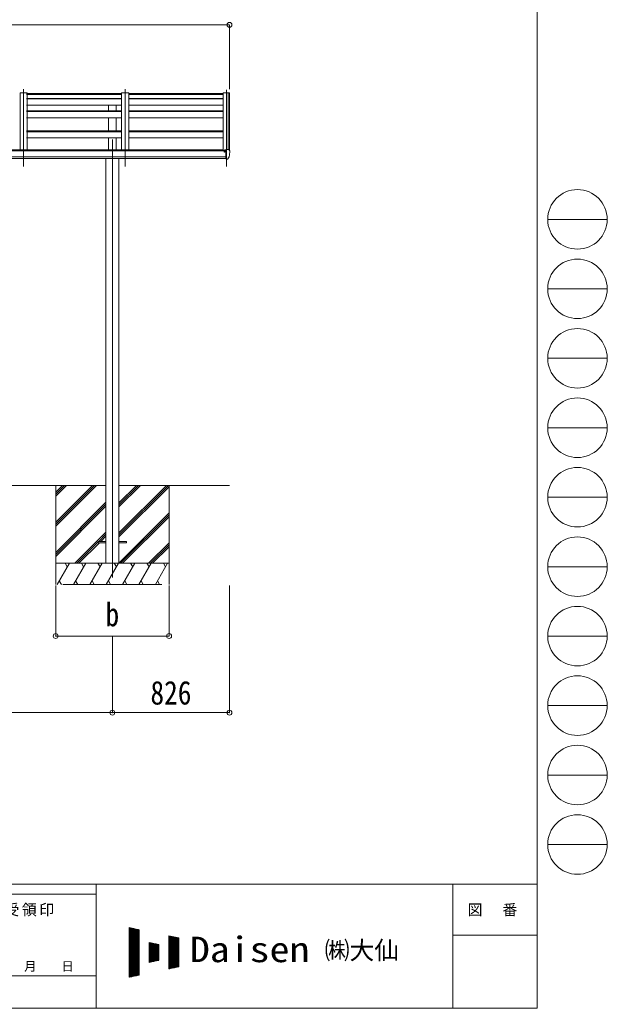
# Model space of a CAD drawing. Units: millimetres at full size, sheet at 1:35; details may follow other scales. Extents: x -9783 to 9892, y -6828 to 6752.
# Drawn here: x 5747 to 9892, y -6828 to 145 of the extents above; entities that cross this region are included whole.
import ezdxf
from ezdxf.enums import TextEntityAlignment as Align

# ---------------------------------------------------------------- set-up
doc = ezdxf.new("R2010")
doc.units = ezdxf.units.MM
doc.header["$LTSCALE"] = 35
doc.header["$PDMODE"] = 32
doc.header["$PDSIZE"] = 35
for name, color, linetype, lineweight in [('0-0_0', 7, 'Continuous', 9), ('0-1_本体', 4, 'Continuous', 9), ('0-2_部品', 7, 'Continuous', 9), ('0-8_PARTS2', 2, 'Continuous', 9), ('0-A_寸法', 6, 'Continuous', 9), ('F-0_240', 7, 'Continuous', 9)]:
    doc.layers.add(name, color=color, linetype=linetype, lineweight=lineweight)
doc.styles.add('ＭＳ ゴシック', font='')
doc.styles.get('ＭＳ ゴシック').set_extended_font_data('MS Gothic')

msp = doc.modelspace()

# ---------------------------------------------------------------- linework, layer by layer
at = {"layer": '0-0_0'}
for p, q in [((4745.39, -3139.43), (6354.99, -3139.43)), ((6000.19, -3139.43), (6000.19, -3839.43)), ((6000.19, -3400.16), (6260.92, -3139.43)), ((6000.19, -3414.3), (6275.06, -3139.43)), ((6000.19, -3428.44), (6289.2, -3139.43)), ((6000.19, -3216.31), (6077.07, -3139.43)), ((6000.19, -3202.17), (6062.93, -3139.43)), ((6000.19, -3188.02), (6048.79, -3139.43)), ((6445.39, -3139.43), (7226.19, -3139.43)), ((6445.39, -3475.45), (6781.42, -3139.43)), ((6445.39, -3489.6), (6795.56, -3139.43)), ((6445.39, -3291.61), (6597.57, -3139.43)), ((6445.39, -3277.47), (6583.43, -3139.43)), ((6445.39, -3263.32), (6569.29, -3139.43)), ((6445.39, -3503.74), (6800.19, -3148.94)), ((6800.19, -3139.43), (6800.19, -3839.43)), ((6000.19, -3612.29), (6354.99, -3257.49)), ((6000.19, -3626.43), (6354.99, -3271.63)), ((6000.19, -3640.57), (6354.99, -3285.77)), ((6445.39, -3687.59), (6800.19, -3332.79)), ((6457.69, -3689.43), (6800.19, -3346.93)), ((6471.83, -3689.43), (6800.19, -3361.07)), ((6135.18, -3689.43), (6354.99, -3469.62)), ((6303.84, -3534.92), (6354.99, -3483.76)), ((6149.32, -3689.43), (6300.19, -3538.56)), ((6163.47, -3689.43), (6308.98, -3543.92)), ((6317.98, -3534.92), (6354.99, -3497.9)), ((6655.68, -3689.43), (6800.19, -3544.92)), ((6669.82, -3689.43), (6800.19, -3559.06)), ((6683.97, -3689.43), (6800.19, -3573.2)), ((6800.19, -3689.43), (6000.19, -3689.43)), ((6010.48, -3839.43), (6097.08, -3689.43)), ((6082.08, -3715.41), (6067.08, -3689.43)), ((6125.95, -3839.43), (6212.55, -3689.43)), ((6197.55, -3715.41), (6182.55, -3689.43)), ((6241.42, -3839.43), (6328.02, -3689.43)), ((6313.02, -3715.41), (6298.02, -3689.43)), ((6356.89, -3839.43), (6443.49, -3689.43)), ((6428.49, -3715.41), (6413.49, -3689.43)), ((6472.36, -3839.43), (6558.96, -3689.43)), ((6543.96, -3715.41), (6528.96, -3689.43)), ((6587.83, -3839.43), (6674.43, -3689.43)), ((6644.43, -3689.43), (6659.43, -3715.41)), ((6703.3, -3839.43), (6789.9, -3689.43)), ((6759.9, -3689.43), (6774.9, -3715.41)), ((6025.48, -3813.45), (6040.48, -3839.43)), ((6140.95, -3813.45), (6155.95, -3839.43)), ((6256.42, -3813.45), (6271.42, -3839.43)), ((6371.89, -3813.45), (6386.89, -3839.43)), ((6487.36, -3813.45), (6502.36, -3839.43)), ((6602.83, -3813.45), (6617.83, -3839.43)), ((6718.3, -3813.45), (6733.3, -3839.43)), ((6050.19, -3839.43), (6750.19, -3839.43))]:
    msp.add_line(p, q, dxfattribs=at)
at = {"layer": '0-1_本体'}
for p, q in [((5749.19, -370.22), (5749.19, -769.8)), ((5799.19, -370.22), (5749.19, -370.22)), ((5794.26, -382.62), (6465.19, -382.62)), ((5794.26, -409.29), (6465.19, -409.29)), ((5794.26, -411.91), (6465.19, -411.91)), ((5799.19, -370.22), (5799.19, -769.8)), ((6465.19, -370.22), (6465.19, -773.29)), ((6515.19, -370.22), (6465.19, -370.22)), ((6515.19, -370.22), (6515.19, -773.29)), ((6515.19, -382.62), (7181.19, -382.62)), ((6515.19, -409.29), (7181.19, -409.29)), ((6515.19, -411.91), (7181.19, -411.91)), ((7181.19, -369.62), (7181.19, -780.2)), ((7217.11, -369.82), (7216.49, -371.44)), ((7217.19, -369.71), (7217.19, -770.02)), ((7225.24, -370.04), (7217.41, -369.63)), ((7226.18, -370.92), (7226.19, -776.56)), ((5794.26, -456.65), (6465.19, -456.65)), ((6372.69, -495.6), (6372.69, -456.92)), ((6427.69, -495.6), (6427.69, -456.92)), ((6515.19, -456.65), (7181.19, -456.65)), ((5794.26, -496.32), (6465.19, -496.32)), ((5794.26, -501.69), (6465.19, -501.69)), ((5794.26, -545.78), (6465.19, -545.78)), ((6372.69, -638.43), (6372.69, -545.78)), ((6427.69, -638.43), (6427.69, -545.78)), ((6515.19, -496.32), (7181.19, -496.32)), ((6515.19, -501.69), (7181.19, -501.69)), ((6515.19, -545.78), (7181.19, -545.78)), ((5794.26, -638.43), (6465.19, -638.43)), ((5794.26, -645.33), (6465.19, -645.33)), ((5794.26, -688.88), (6465.19, -688.88)), ((6372.69, -773.29), (6372.69, -688.88)), ((6427.69, -773.29), (6427.69, -688.88)), ((6515.19, -638.43), (7181.19, -638.43)), ((6515.19, -645.33), (7181.19, -645.33)), ((6515.19, -688.88), (7181.19, -688.88)), ((7199.69, -779.83), (2200.69, -779.83)), ((2200.69, -821.34), (7199.69, -821.34)), ((7199.69, -833.27), (2200.69, -833.2)), ((7176.19, -773.29), (2224.19, -773.29)), ((6354.99, -833.36), (6354.99, -3689.44)), ((6445.39, -833.36), (6445.39, -3689.44)), ((7176.19, -780.2), (7176.19, -773.49))]:
    msp.add_line(p, q, dxfattribs=at)
msp.add_lwpolyline([(7216.49, -770.02), (7216.49, -369.62), (7181.19, -369.62)], dxfattribs=at)
msp.add_circle((7192.22, -784.93), 3, dxfattribs=at)
for centre, radius, start, end in [((7217.39, -369.93), 0.301, 87.13321, 158.93673), ((7225.19, -371.04), 1, 6.67014, 87)]:
    msp.add_arc(centre, radius, start, end, dxfattribs=at)
at = {"layer": '0-2_部品', "color": 4}
for p, q in [((6465.19, -375.72), (5794.26, -375.72)), ((7181.19, -375.72), (6515.19, -375.72)), ((6300.19, -3534.93), (6300.19, -3543.93)), ((6300.19, -3534.93), (6355.19, -3534.93)), ((6300.19, -3543.93), (6355.19, -3543.93)), ((6445.19, -3534.93), (6500.19, -3534.93)), ((6445.19, -3543.93), (6500.19, -3543.93)), ((6500.19, -3534.93), (6500.19, -3543.93))]:
    msp.add_line(p, q, dxfattribs=at)
at = {"layer": '0-2_部品'}
for p, q in [((7189.69, -775.88), (7189.69, -780.21)), ((7204.69, -774.72), (7190.69, -774.78)), ((7194.19, -774.76), (7194.19, -772.86)), ((7194.69, -784.95), (7194.39, -784.95)), ((7195.22, -784.95), (7194.69, -784.95)), ((7195.02, -772.45), (7204.69, -771.73)), ((7199.69, -779.77), (7206.19, -779.37)), ((7199.69, -835.34), (7205.19, -835.34)), ((7204.69, -770.95), (7206.19, -770.95)), ((7204.69, -770.95), (7204.69, -777.12)), ((7205.69, -836.34), (7205.19, -835.34)), ((7206.19, -836.34), (7205.69, -836.34)), ((7206.19, -838.53), (7206.19, -770.03)), ((7213.81, -836.72), (7223.56, -821.34)), ((7221.28, -770.6), (7225.35, -776.41)), ((7228.19, -779.4), (7228.19, -780.03)), ((7207.69, -838.44), (7206.19, -838.53)), ((7207.69, -838.44), (7211.4, -838.21))]:
    msp.add_line(p, q, dxfattribs=at)
for points in [[(7189.69, -783.33), (7189.69, -784.95), (7189.22, -784.95)], [(7194.39, -783.76), (7194.39, -784.95), (7189.69, -784.95)], [(7195.02, -772.45), (7194.85, -772.47), (7194.69, -772.5), (7194.55, -772.54), (7194.42, -772.59), (7194.32, -772.65), (7194.25, -772.72), (7194.21, -772.79), (7194.19, -772.86)], [(7199.69, -835.34), (7199.69, -777.12), (7204.69, -777.12)], [(7206.19, -824.64), (7203.03, -824.24), (7199.69, -823.81)], [(7206.19, -770.03), (7218.19, -770.03), (7220.52, -770.18)]]:
    msp.add_lwpolyline(points, dxfattribs=at)
for centre, radius, start, end in [((7192.19, -784.95), 2.5, 28.35764, 180), ((7192.19, -784.95), 2.5, 0, 28.35764), ((7211.22, -835.22), 3, 273.5, 330), ((7220.46, -771.17), 1, 35, 86.5), ((7220.96, -819.84), 3, 330, 348.16652), ((7035.7, -780.03), 192.49, 347.8767, 359.9992), ((7225.19, -779.4), 3, 0, 87)]:
    msp.add_arc(centre, radius, start, end, dxfattribs=at)
msp.add_ellipse((7190.69, -775.88), major_axis=(0.02, 1.1), ratio=0.906239, start_param=0.0206394, end_param=1.5914357, dxfattribs=at)
at = {"layer": '0-8_PARTS2'}
for p, q in [((5774.19, -889.36), (5774.19, -345.52)), ((6490.19, -889.36), (6490.19, -345.52)), ((7206.19, -349.5), (7206.19, -889.36)), ((6400.19, -700.56), (6400.19, -3789.46))]:
    msp.add_line(p, q, dxfattribs=at)
at = {"layer": '0-A_寸法'}
for p, q in [((2174.19, 109.14), (7226.19, 109.14)), ((7226.19, 109.14), (7226.19, -345.52)), ((6000.19, -4202.45), (6000.19, -3845.91)), ((6800.19, -4202.45), (6800.19, -3845.91)), ((7226.19, -4742.82), (7226.19, -3845.91)), ((6000.19, -4202.45), (6800.19, -4202.45)), ((6400.19, -4742.82), (6400.19, -4202.45)), ((4700.19, -4742.82), (6400.19, -4742.82)), ((6400.19, -4742.82), (7226.19, -4742.82))]:
    msp.add_line(p, q, dxfattribs=at)
for p in [(7226.19, 109.14), (6000.19, -4202.45), (6800.19, -4202.45), (6400.19, -4742.82), (7226.19, -4742.82)]:
    msp.add_point(p, dxfattribs=at)
at = {"layer": 'F-0_240', "color": 5}
for p, q in [((9396.97, 6751.9), (9396.97, -6828.1)), ((-9783.03, -5953.1), (9396.97, -5953.1)), ((6285.75, -5953.1), (6285.75, -6828.1)), ((8801.97, -5953.1), (8801.97, -6828.1)), ((-9783.03, -6023.1), (6285.75, -6023.1)), ((8801.97, -6311.85), (9396.97, -6311.85)), ((5305.75, -6600.6), (6285.75, -6600.6)), ((-9783.03, -6828.1), (9396.97, -6828.1))]:
    msp.add_line(p, q, dxfattribs=at)
at = {"layer": 'F-0_240', "color": 4}
for p, q in [((9471.77, -1263.1), (9891.77, -1263.1)), ((9471.77, -1753.1), (9891.77, -1753.1)), ((9471.77, -2243.1), (9891.77, -2243.1)), ((9471.77, -2733.1), (9891.77, -2733.1)), ((9471.77, -3223.1), (9891.77, -3223.1)), ((9471.77, -3713.1), (9891.77, -3713.1)), ((9471.77, -4203.1), (9891.77, -4203.1)), ((9471.77, -4693.1), (9891.77, -4693.1)), ((9471.77, -5183.1), (9891.77, -5183.1)), ((9471.77, -5673.1), (9891.77, -5673.1))]:
    msp.add_line(p, q, dxfattribs=at)
at = {"layer": 'F-0_240'}
for p, q in [((6519.04, -6259.47), (6589.04, -6274.05)), ((6519.04, -6259.47), (6519.04, -6609.47)), ((6519.04, -6262.76), (6534.85, -6262.76)), ((6519.04, -6266.26), (6551.65, -6266.26)), ((6519.04, -6269.76), (6568.45, -6269.76)), ((6519.04, -6273.26), (6585.25, -6273.26)), ((6521.12, -6609.03), (6521.12, -6259.9)), ((6524.62, -6608.3), (6524.62, -6260.63)), ((6528.12, -6607.58), (6528.12, -6261.36)), ((6531.62, -6606.85), (6531.62, -6262.09)), ((6535.12, -6606.12), (6535.12, -6262.81)), ((6538.62, -6605.39), (6538.62, -6263.54)), ((6542.12, -6604.66), (6542.12, -6264.27)), ((6545.62, -6603.93), (6545.62, -6265)), ((6549.12, -6603.2), (6549.12, -6265.73)), ((6552.62, -6602.47), (6552.62, -6266.46)), ((6556.12, -6601.74), (6556.12, -6267.19)), ((6559.62, -6601.01), (6559.62, -6267.92)), ((6563.12, -6600.28), (6563.12, -6268.65)), ((6566.62, -6599.55), (6566.62, -6269.38)), ((6570.12, -6598.83), (6570.12, -6270.11)), ((6573.62, -6598.1), (6573.62, -6270.84)), ((6577.12, -6597.37), (6577.12, -6271.56)), ((6580.62, -6596.64), (6580.62, -6272.29)), ((6584.12, -6595.91), (6584.12, -6273.02)), ((6587.62, -6595.18), (6587.62, -6273.75)), ((6589.04, -6274.05), (6589.04, -6594.88)), ((6519.04, -6276.76), (6589.04, -6276.76)), ((6519.04, -6280.26), (6589.04, -6280.26)), ((6519.04, -6283.76), (6589.04, -6283.76)), ((6519.04, -6287.26), (6589.04, -6287.26)), ((6519.04, -6290.76), (6589.04, -6290.76)), ((6519.04, -6294.26), (6589.04, -6294.26)), ((6519.04, -6297.76), (6589.04, -6297.76)), ((6519.04, -6301.26), (6589.04, -6301.26)), ((6519.04, -6304.76), (6589.04, -6304.76)), ((6519.04, -6308.26), (6589.04, -6308.26)), ((6519.04, -6311.76), (6589.04, -6311.76)), ((6519.04, -6315.26), (6589.04, -6315.26)), ((6519.04, -6318.76), (6589.04, -6318.76)), ((6519.04, -6322.26), (6589.04, -6322.26)), ((6519.04, -6325.76), (6589.04, -6325.76)), ((6519.04, -6329.26), (6589.04, -6329.26)), ((6519.04, -6332.76), (6589.04, -6332.76)), ((6519.04, -6336.26), (6589.04, -6336.26)), ((6519.04, -6339.76), (6589.04, -6339.76)), ((6519.04, -6343.26), (6589.04, -6343.26)), ((6799.04, -6317.8), (6869.04, -6332.38)), ((6799.04, -6317.8), (6799.04, -6551.13)), ((6799.04, -6318.76), (6803.65, -6318.76)), ((6799.04, -6322.26), (6820.45, -6322.26)), ((6799.04, -6325.76), (6837.25, -6325.76)), ((6799.04, -6329.26), (6854.05, -6329.26)), ((6799.04, -6332.76), (6869.04, -6332.76)), ((6799.04, -6336.26), (6869.04, -6336.26)), ((6799.04, -6339.76), (6869.04, -6339.76)), ((6799.04, -6343.26), (6869.04, -6343.26)), ((6801.12, -6550.7), (6801.12, -6318.23)), ((6804.62, -6549.97), (6804.62, -6318.96)), ((6808.12, -6549.24), (6808.12, -6319.69)), ((6811.62, -6548.51), (6811.62, -6320.42)), ((6815.12, -6547.78), (6815.12, -6321.15)), ((6818.62, -6547.05), (6818.62, -6321.88)), ((6822.12, -6546.33), (6822.12, -6322.61)), ((6825.62, -6545.6), (6825.62, -6323.34)), ((6829.12, -6544.87), (6829.12, -6324.06)), ((6832.62, -6544.14), (6832.62, -6324.79)), ((6836.12, -6543.41), (6836.12, -6325.52)), ((6839.62, -6542.68), (6839.62, -6326.25)), ((6843.12, -6541.95), (6843.12, -6326.98)), ((6846.62, -6541.22), (6846.62, -6327.71)), ((6850.12, -6540.49), (6850.12, -6328.44)), ((6853.62, -6539.76), (6853.62, -6329.17)), ((6857.12, -6539.03), (6857.12, -6329.9)), ((6860.62, -6538.3), (6860.62, -6330.63)), ((6864.12, -6537.58), (6864.12, -6331.36)), ((6867.62, -6536.85), (6867.62, -6332.09)), ((6869.04, -6332.38), (6869.04, -6536.55)), ((6519.04, -6346.76), (6589.04, -6346.76)), ((6519.04, -6350.26), (6589.04, -6350.26)), ((6519.04, -6353.76), (6589.04, -6353.76)), ((6519.04, -6357.26), (6589.04, -6357.26)), ((6519.04, -6360.76), (6589.04, -6360.76)), ((6519.04, -6364.26), (6589.04, -6364.26)), ((6519.04, -6367.76), (6589.04, -6367.76)), ((6519.04, -6371.26), (6589.04, -6371.26)), ((6519.04, -6374.76), (6589.04, -6374.76)), ((6519.04, -6378.26), (6589.04, -6378.26)), ((6519.04, -6381.76), (6589.04, -6381.76)), ((6519.04, -6385.26), (6589.04, -6385.26)), ((6519.04, -6388.76), (6589.04, -6388.76)), ((6519.04, -6392.26), (6589.04, -6392.26)), ((6519.04, -6395.76), (6589.04, -6395.76)), ((6519.04, -6399.26), (6589.04, -6399.26)), ((6519.04, -6402.76), (6589.04, -6402.76)), ((6519.04, -6406.26), (6589.04, -6406.26)), ((6519.04, -6409.76), (6589.04, -6409.76)), ((6519.04, -6413.26), (6589.04, -6413.26)), ((6659.04, -6364.47), (6729.04, -6379.05)), ((6659.04, -6364.47), (6659.04, -6504.47)), ((6659.04, -6367.76), (6674.85, -6367.76)), ((6659.04, -6371.26), (6691.65, -6371.26)), ((6659.04, -6374.76), (6708.45, -6374.76)), ((6659.04, -6378.26), (6725.25, -6378.26)), ((6659.04, -6381.76), (6729.04, -6381.76)), ((6659.04, -6385.26), (6729.04, -6385.26)), ((6659.04, -6388.76), (6729.04, -6388.76)), ((6659.04, -6392.26), (6729.04, -6392.26)), ((6659.04, -6395.76), (6729.04, -6395.76)), ((6659.04, -6399.26), (6729.04, -6399.26)), ((6659.04, -6402.76), (6729.04, -6402.76)), ((6659.04, -6406.26), (6729.04, -6406.26)), ((6659.04, -6409.76), (6729.04, -6409.76)), ((6659.04, -6413.26), (6729.04, -6413.26)), ((6661.12, -6504.03), (6661.12, -6364.9)), ((6664.62, -6503.3), (6664.62, -6365.63)), ((6668.12, -6502.58), (6668.12, -6366.36)), ((6671.62, -6501.85), (6671.62, -6367.09)), ((6675.12, -6501.12), (6675.12, -6367.81)), ((6678.62, -6500.39), (6678.62, -6368.54)), ((6682.12, -6499.66), (6682.12, -6369.27)), ((6685.62, -6498.93), (6685.62, -6370)), ((6689.12, -6498.2), (6689.12, -6370.73)), ((6692.62, -6497.47), (6692.62, -6371.46)), ((6696.12, -6496.74), (6696.12, -6372.19)), ((6699.62, -6496.01), (6699.62, -6372.92)), ((6703.12, -6495.28), (6703.12, -6373.65)), ((6706.62, -6494.55), (6706.62, -6374.38)), ((6710.12, -6493.83), (6710.12, -6375.11)), ((6713.62, -6493.1), (6713.62, -6375.84)), ((6717.12, -6492.37), (6717.12, -6376.56)), ((6720.62, -6491.64), (6720.62, -6377.29)), ((6724.12, -6490.91), (6724.12, -6378.02)), ((6727.62, -6490.18), (6727.62, -6378.75)), ((6729.04, -6379.05), (6729.04, -6489.88)), ((6799.04, -6346.76), (6869.04, -6346.76)), ((6799.04, -6350.26), (6869.04, -6350.26)), ((6799.04, -6353.76), (6869.04, -6353.76)), ((6799.04, -6357.26), (6869.04, -6357.26)), ((6799.04, -6360.76), (6869.04, -6360.76)), ((6799.04, -6364.26), (6869.04, -6364.26)), ((6799.04, -6367.76), (6869.04, -6367.76)), ((6799.04, -6371.26), (6869.04, -6371.26)), ((6799.04, -6374.76), (6869.04, -6374.76)), ((6799.04, -6378.26), (6869.04, -6378.26)), ((6799.04, -6381.76), (6869.04, -6381.76)), ((6799.04, -6385.26), (6869.04, -6385.26)), ((6799.04, -6388.76), (6869.04, -6388.76)), ((6799.04, -6392.26), (6869.04, -6392.26)), ((6799.04, -6395.76), (6869.04, -6395.76)), ((6799.04, -6399.26), (6869.04, -6399.26)), ((6799.04, -6402.76), (6869.04, -6402.76)), ((6799.04, -6406.26), (6869.04, -6406.26)), ((6799.04, -6409.76), (6869.04, -6409.76)), ((6799.04, -6413.26), (6869.04, -6413.26)), ((6519.04, -6416.76), (6589.04, -6416.76)), ((6519.04, -6420.26), (6589.04, -6420.26)), ((6519.04, -6423.76), (6589.04, -6423.76)), ((6519.04, -6427.26), (6589.04, -6427.26)), ((6519.04, -6430.76), (6589.04, -6430.76)), ((6519.04, -6434.26), (6589.04, -6434.26)), ((6519.04, -6437.76), (6589.04, -6437.76)), ((6519.04, -6441.26), (6589.04, -6441.26)), ((6519.04, -6444.76), (6589.04, -6444.76)), ((6519.04, -6448.26), (6589.04, -6448.26)), ((6519.04, -6451.76), (6589.04, -6451.76)), ((6519.04, -6455.26), (6589.04, -6455.26)), ((6519.04, -6458.76), (6589.04, -6458.76)), ((6519.04, -6462.26), (6589.04, -6462.26)), ((6519.04, -6465.76), (6589.04, -6465.76)), ((6519.04, -6469.26), (6589.04, -6469.26)), ((6519.04, -6472.76), (6589.04, -6472.76)), ((6519.04, -6476.26), (6589.04, -6476.26)), ((6519.04, -6479.76), (6589.04, -6479.76)), ((6519.04, -6483.26), (6589.04, -6483.26)), ((6659.04, -6416.76), (6729.04, -6416.76)), ((6659.04, -6420.26), (6729.04, -6420.26)), ((6659.04, -6423.76), (6729.04, -6423.76)), ((6659.04, -6427.26), (6729.04, -6427.26)), ((6659.04, -6430.76), (6729.04, -6430.76)), ((6659.04, -6434.26), (6729.04, -6434.26)), ((6659.04, -6437.76), (6729.04, -6437.76)), ((6659.04, -6441.26), (6729.04, -6441.26)), ((6659.04, -6444.76), (6729.04, -6444.76)), ((6659.04, -6448.26), (6729.04, -6448.26)), ((6659.04, -6451.76), (6729.04, -6451.76)), ((6659.04, -6455.26), (6729.04, -6455.26)), ((6659.04, -6458.76), (6729.04, -6458.76)), ((6659.04, -6462.26), (6729.04, -6462.26)), ((6659.04, -6465.76), (6729.04, -6465.76)), ((6659.04, -6469.26), (6729.04, -6469.26)), ((6659.04, -6472.76), (6729.04, -6472.76)), ((6659.04, -6476.26), (6729.04, -6476.26)), ((6659.04, -6479.76), (6729.04, -6479.76)), ((6659.04, -6483.26), (6729.04, -6483.26)), ((6799.04, -6416.76), (6869.04, -6416.76)), ((6799.04, -6420.26), (6869.04, -6420.26)), ((6799.04, -6423.76), (6869.04, -6423.76)), ((6799.04, -6427.26), (6869.04, -6427.26)), ((6799.04, -6430.76), (6869.04, -6430.76)), ((6799.04, -6434.26), (6869.04, -6434.26)), ((6799.04, -6437.76), (6869.04, -6437.76)), ((6799.04, -6441.26), (6869.04, -6441.26)), ((6799.04, -6444.76), (6869.04, -6444.76)), ((6799.04, -6448.26), (6869.04, -6448.26)), ((6799.04, -6451.76), (6869.04, -6451.76)), ((6799.04, -6455.26), (6869.04, -6455.26)), ((6799.04, -6458.76), (6869.04, -6458.76)), ((6799.04, -6462.26), (6869.04, -6462.26)), ((6799.04, -6465.76), (6869.04, -6465.76)), ((6799.04, -6469.26), (6869.04, -6469.26)), ((6799.04, -6472.76), (6869.04, -6472.76)), ((6799.04, -6476.26), (6869.04, -6476.26)), ((6799.04, -6479.76), (6869.04, -6479.76)), ((6799.04, -6483.26), (6869.04, -6483.26)), ((6519.04, -6486.76), (6589.04, -6486.76)), ((6519.04, -6490.26), (6589.04, -6490.26)), ((6519.04, -6493.76), (6589.04, -6493.76)), ((6519.04, -6497.26), (6589.04, -6497.26)), ((6519.04, -6500.76), (6589.04, -6500.76)), ((6519.04, -6504.26), (6589.04, -6504.26)), ((6519.04, -6507.76), (6589.04, -6507.76)), ((6519.04, -6511.26), (6589.04, -6511.26)), ((6519.04, -6514.76), (6589.04, -6514.76)), ((6519.04, -6518.26), (6589.04, -6518.26)), ((6519.04, -6521.76), (6589.04, -6521.76)), ((6519.04, -6525.26), (6589.04, -6525.26)), ((6519.04, -6528.76), (6589.04, -6528.76)), ((6519.04, -6532.26), (6589.04, -6532.26)), ((6519.04, -6535.76), (6589.04, -6535.76)), ((6519.04, -6539.26), (6589.04, -6539.26)), ((6519.04, -6542.76), (6589.04, -6542.76)), ((6519.04, -6546.26), (6589.04, -6546.26)), ((6519.04, -6549.76), (6589.04, -6549.76)), ((6519.04, -6553.26), (6589.04, -6553.26)), ((6659.04, -6486.76), (6729.04, -6486.76)), ((6659.04, -6504.47), (6729.04, -6489.88)), ((6659.04, -6490.26), (6727.23, -6490.26)), ((6659.04, -6493.76), (6710.43, -6493.76)), ((6659.04, -6497.26), (6693.63, -6497.26)), ((6659.04, -6500.76), (6676.83, -6500.76)), ((6659.04, -6504.26), (6660.03, -6504.26)), ((6799.04, -6486.76), (6869.04, -6486.76)), ((6799.04, -6490.26), (6869.04, -6490.26)), ((6799.04, -6493.76), (6869.04, -6493.76)), ((6799.04, -6497.26), (6869.04, -6497.26)), ((6799.04, -6500.76), (6869.04, -6500.76)), ((6799.04, -6504.26), (6869.04, -6504.26)), ((6799.04, -6507.76), (6869.04, -6507.76)), ((6799.04, -6511.26), (6869.04, -6511.26)), ((6799.04, -6514.76), (6869.04, -6514.76)), ((6799.04, -6518.26), (6869.04, -6518.26)), ((6799.04, -6521.76), (6869.04, -6521.76)), ((6799.04, -6525.26), (6869.04, -6525.26)), ((6799.04, -6528.76), (6869.04, -6528.76)), ((6799.04, -6532.26), (6869.04, -6532.26)), ((6799.04, -6535.76), (6869.04, -6535.76)), ((6869.04, -6536.55), (6799.04, -6551.13)), ((6799.04, -6539.26), (6856.03, -6539.26)), ((6799.04, -6542.76), (6839.23, -6542.76)), ((6799.04, -6546.26), (6822.43, -6546.26)), ((6799.04, -6549.76), (6805.63, -6549.76)), ((6519.04, -6556.76), (6589.04, -6556.76)), ((6519.04, -6560.26), (6589.04, -6560.26)), ((6519.04, -6563.76), (6589.04, -6563.76)), ((6519.04, -6567.26), (6589.04, -6567.26)), ((6519.04, -6570.76), (6589.04, -6570.76)), ((6519.04, -6574.26), (6589.04, -6574.26)), ((6519.04, -6577.76), (6589.04, -6577.76)), ((6519.04, -6581.26), (6589.04, -6581.26)), ((6519.04, -6584.76), (6589.04, -6584.76)), ((6519.04, -6588.26), (6589.04, -6588.26)), ((6519.04, -6591.76), (6589.04, -6591.76)), ((6589.04, -6594.88), (6519.04, -6609.47)), ((6519.04, -6595.26), (6587.23, -6595.26)), ((6519.04, -6598.76), (6570.43, -6598.76)), ((6519.04, -6602.26), (6553.63, -6602.26)), ((6519.04, -6605.76), (6536.83, -6605.76)), ((6519.04, -6609.26), (6520.03, -6609.26))]:
    msp.add_line(p, q, dxfattribs=at)
at = {"layer": 'F-0_240', "color": 4}
for centre in [(9681.77, -1263.1), (9681.77, -1753.1), (9681.77, -2243.1), (9681.77, -2733.1), (9681.77, -3223.1), (9681.77, -3713.1), (9681.77, -4203.1), (9681.77, -4693.1), (9681.77, -5183.1), (9681.77, -5673.1)]:
    msp.add_circle(centre, 210, dxfattribs=at)

# ---------------------------------------------------------------- texts
at = {"layer": '0-A_寸法', "color": 7, "style": 'ＭＳ ゴシック', "width": 0.85}
for s, p in [('b', (6352.07, -4183.45)), ('826', (6668.82, -4735.82))]:
    msp.add_text(s, height=166.8, dxfattribs=at).set_placement(p, align=Align.BOTTOM_LEFT)
at = {"layer": 'F-0_240', "style": 'ＭＳ ゴシック', "width": 1.15}
msp.add_text('Daisen', height=179.6, dxfattribs=at).set_placement((6947.05, -6556.97), align=Align.BOTTOM_LEFT)
at = {"layer": 'F-0_240', "style": 'ＭＳ ゴシック'}
for s, height, p in [('㈱大仙\u3000', 128.3, (7898.35, -6521.97)), ('年\u3000\u3000月\u3000\u3000日', 64.15, (5515.76, -6583.1))]:
    msp.add_text(s, height=height, dxfattribs=at).set_placement(p, align=Align.BOTTOM_LEFT)
at = {"layer": 'F-0_240', "char_height": 76.98, "attachment_point": 7, "style": 'ＭＳ ゴシック'}
for s, insert in [('\\T1.17;御受領印', (5515.75, -6180.6)), ('\\T1.17;図\u3000番', (8906.97, -6180.6))]:
    msp.add_mtext(s, dxfattribs=dict(at, insert=insert))

doc.saveas('drawing.dxf')
